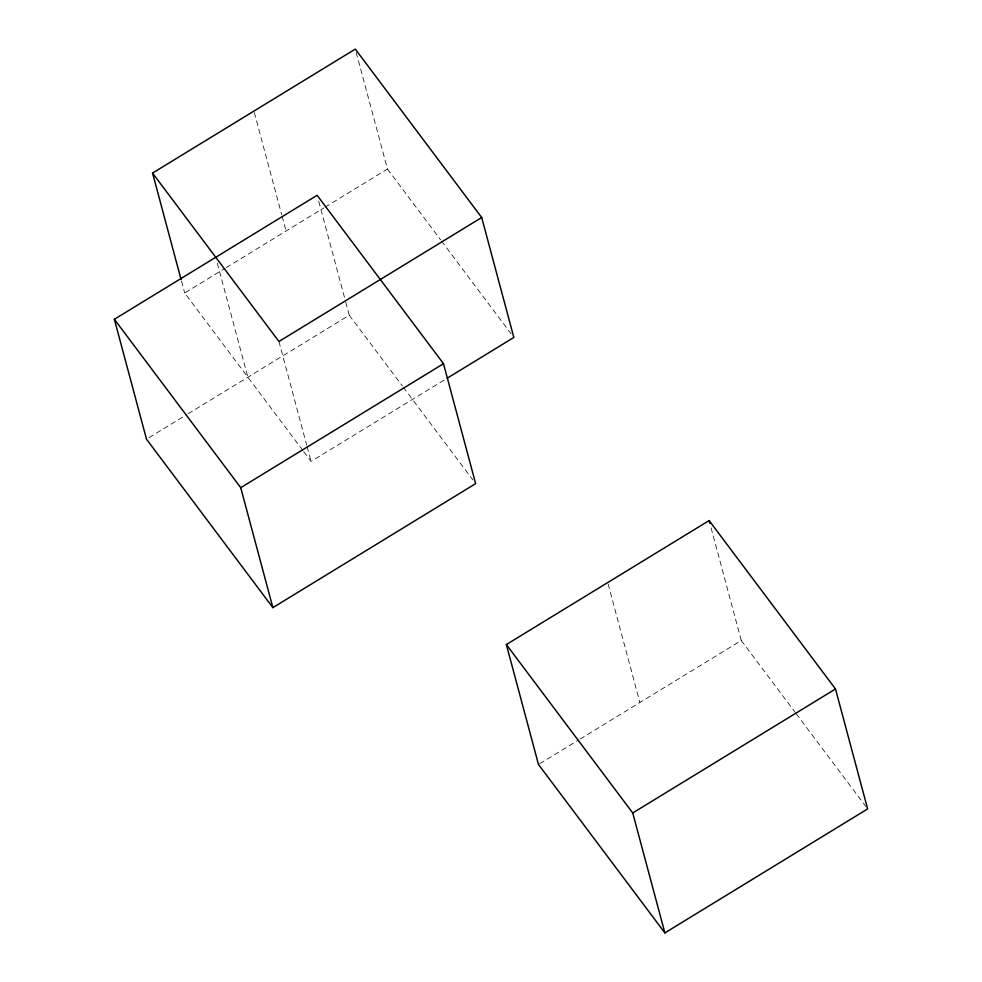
<?xml version="1.0" encoding="UTF-8"?>
<svg xmlns="http://www.w3.org/2000/svg" width="982" height="982" viewBox="0 0 982 982"><rect width="100%" height="100%" fill="white"/><g stroke="black" fill="none" stroke-linecap="round" stroke-linejoin="round"><path stroke-width="0.74" stroke-dasharray="4.91 3.68" d="M302.824 450.443L184.69 293.017L224.976 268.381M226.277 267.583L323.765 207.975M325.067 207.177L387.448 169.027L355.717 50.585M149.092 437.616L186.789 414.576M188.09 413.778L349.261 315.234L345.296 300.418M303.745 451.659L311.073 461.43L445.803 379.04M539.793 763.689L578.791 739.851M580.092 739.053L741.263 640.51L710.317 525.014M387.448 169.027L440.562 239.817M441.483 241.032L511.082 333.782M741.263 640.51L795.285 712.515M796.206 713.73L865.805 806.48M349.261 315.234L402.375 386.012M403.295 387.227L472.894 479.977M608.14 584.045L639.871 702.498M318.708 201.224L344.891 298.945M254.326 112.574L281.699 214.739M282.104 216.212L286.069 231.028M278.937 341.49L306.703 445.141M307.096 446.614L311.073 461.43M217.329 263.213L247.881 377.223M181.51 281.171L184.69 293.017"/><path stroke-width="1.47" d="M181.118 279.686L152.554 173.078L355.312 49.1L481.696 217.513L513.832 337.452L447.117 378.242M114.366 319.273L317.125 195.295L443.508 363.708L475.644 483.647L272.873 607.625L146.502 439.212L114.366 319.273L240.737 487.686L272.873 607.625M481.696 217.513L278.937 341.49L152.554 173.078M240.737 487.686L443.508 363.708M506.356 644.548L709.127 520.57L835.498 688.983L867.634 808.923L664.875 932.9L538.492 764.487L506.356 644.548L632.739 812.973L664.875 932.9M632.739 812.973L835.498 688.983M709.127 520.57L709.912 523.541"/></g></svg>
